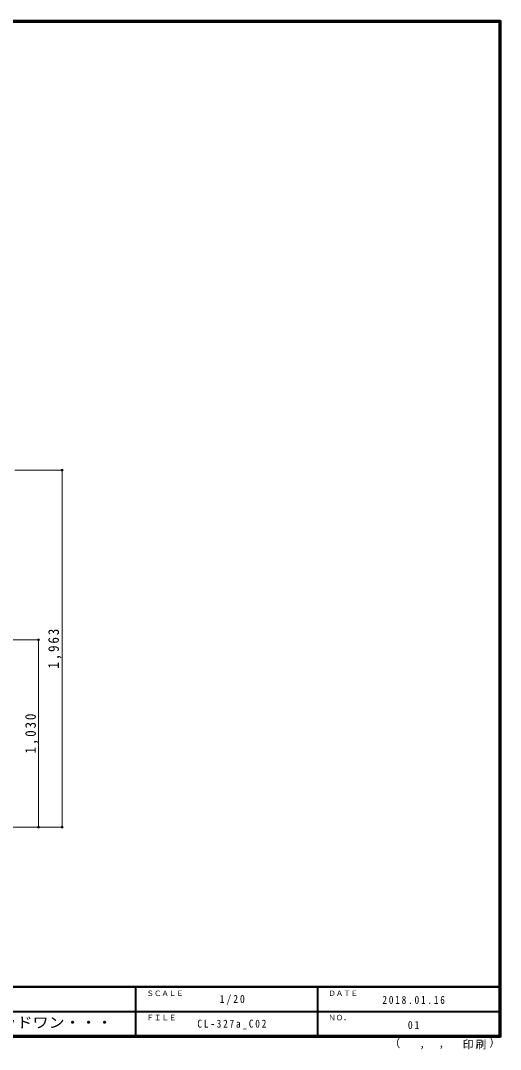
# Model space of a CAD drawing. Units: millimetres at full size, sheet at 1:20; details may follow other scales. Extents: x -3922 to 3878, y -2932 to 2722.
# Drawn here: x 1239 to 3878, y -2932 to 2722 of the extents above; entities that cross this region are included whole.
import ezdxf
from ezdxf.enums import TextEntityAlignment as Align

# ---------------------------------------------------------------- set-up
doc = ezdxf.new("R2010")
doc.units = ezdxf.units.MM
doc.header["$LTSCALE"] = 20
doc.header["$PDMODE"] = 32
doc.header["$PDSIZE"] = 10
doc.layers.add('0-B_寸法', color=7, linetype='Continuous', lineweight=9)
doc.layers.add('F-1_枠', color=6, linetype='Continuous', lineweight=40)
doc.layers.add('F-A_文字', color=7, linetype='Continuous')
doc.styles.add('ＭＳ ゴシック', font='')
doc.styles.get('ＭＳ ゴシック').set_extended_font_data('MS Gothic')

msp = doc.modelspace()

# ---------------------------------------------------------------- linework, layer by layer
at = {"layer": '0-B_寸法', "color": 4}
for p, q in [((1467.97, 251.73), (1207.97, 251.73)), ((1467.97, 251.73), (1467.97, -1711.27)), ((1337.97, -681.27), (1057.97, -681.27)), ((1337.97, -1711.27), (1337.97, -681.27)), ((1467.97, -1711.27), (1057.97, -1711.27))]:
    msp.add_line(p, q, dxfattribs=at)
at = {"layer": '0-B_寸法'}
for p in [(1467.97, 251.73), (1337.97, -681.27), (1337.97, -1711.27), (1467.97, -1711.27)]:
    msp.add_point(p, dxfattribs=at)
at = {"layer": 'F-1_枠'}
for p, q in [((-3922.03, 2722.29), (3877.97, 2722.29)), ((-3922.03, 2718.96), (3877.97, 2718.96)), ((-3922.03, 2715.63), (3877.97, 2715.63)), ((3871.3, 2722.29), (3871.3, -2864.37)), ((3874.63, 2722.29), (3874.63, -2864.37)), ((3877.97, 2722.29), (3877.97, -2864.37)), ((3877.97, -2587.71), (-3922.03, -2587.71)), ((3877.97, -2591.04), (-3922.03, -2591.04)), ((1871.3, -2591.04), (1871.3, -2857.71)), ((2871.3, -2591.04), (2871.3, -2857.71)), ((-22.03, -2724.37), (3871.3, -2724.38)), ((3877.97, -2857.71), (-3922.03, -2857.71)), ((3877.97, -2861.04), (-3922.03, -2861.04)), ((3877.97, -2864.37), (-3922.03, -2864.37))]:
    msp.add_line(p, q, dxfattribs=at)

# ---------------------------------------------------------------- texts
at = {"layer": '0-B_寸法', "char_height": 58.65, "attachment_point": 7, "rotation": 90, "style": 'ＭＳ ゴシック'}
for s, insert in [('\\T1.28;\\W0.9;1,963', (1464.65, -839.77)), ('\\T1.28;\\W0.9;1,030', (1337.97, -1306.27))]:
    msp.add_mtext(s, dxfattribs=dict(at, insert=insert))
at = {"layer": 'F-A_文字', "style": 'ＭＳ ゴシック'}
for s, height, p in [('ＳＣＡＬＥ', 29.33, (1931.3, -2647.71)), ('ＤＡＴＥ', 29.33, (2931.3, -2647.71)), ('ＦＩＬＥ', 29.33, (1931.3, -2781.04)), ('ＮＯ．', 29.33, (2931.3, -2781.04)), ('（', 43.99, (3267.32, -2933.25)), ('）', 43.99, (3816.9, -2930.46)), (',', 43.99, (3432.15, -2933.25)), (',', 43.99, (3538.1, -2931.39))]:
    msp.add_text(s, height=height, dxfattribs=at).set_placement(p, align=Align.BOTTOM_LEFT)
at = {"layer": 'F-A_文字', "style": 'ＭＳ ゴシック', "width": 1.1}
msp.add_text('ウッドワン・・・', height=58.65, dxfattribs=at).set_placement((1041.3, -2831.04), align=Align.BOTTOM_LEFT)
at = {"layer": 'F-A_文字', "char_height": 43.99, "attachment_point": 7, "style": 'ＭＳ ゴシック'}
for s, insert in [('\\T1.38;\\W0.9;1/20', (2333.8, -2687.71)), ('\\T1.39;\\W0.85;2018.01.16', (3228.8, -2682.71)), ('\\T1.39;\\W0.85;CL-327a_C02', (2211.3, -2821.04)), ('\\T1.36;\\W0.9;01', (3368.8, -2821.04)), ('\\T1.17;印刷', (3670.07, -2932.32))]:
    msp.add_mtext(s, dxfattribs=dict(at, insert=insert))

doc.saveas('drawing.dxf')
